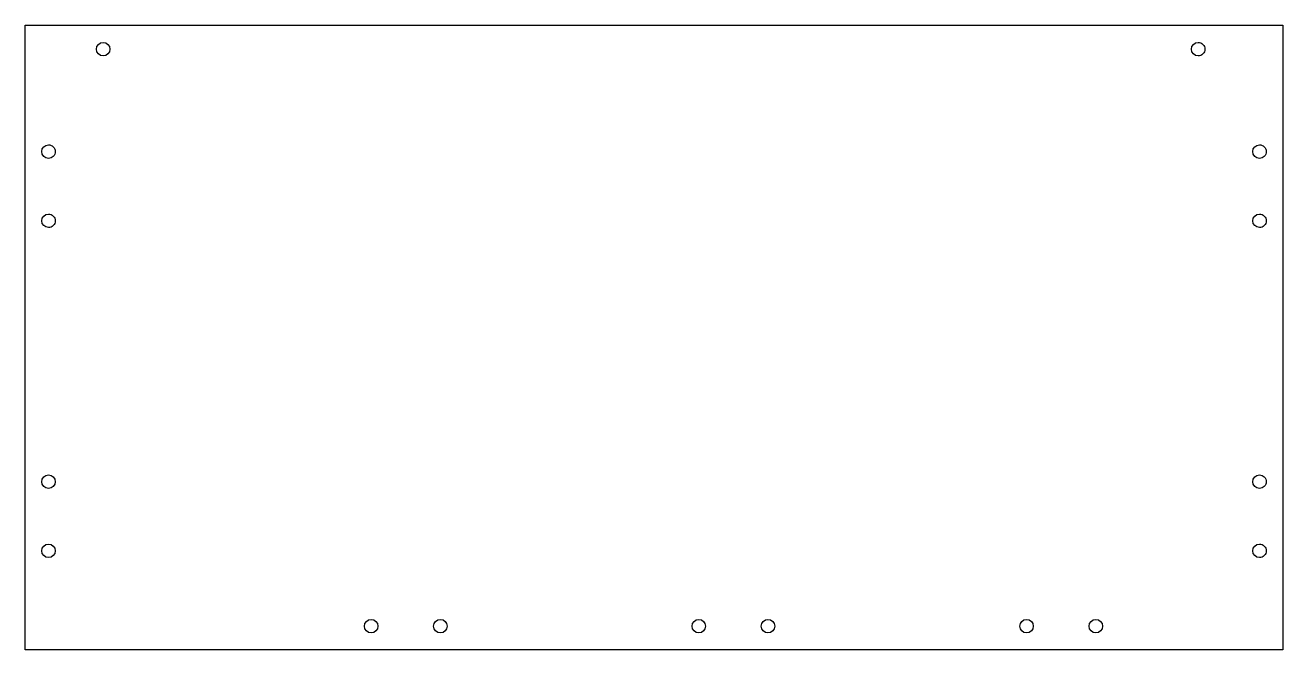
# Model space of a CAD drawing. Extents: x 0 to 384, y 0 to 191.
import ezdxf

# ---------------------------------------------------------------- set-up
doc = ezdxf.new("R2010")
doc.units = 0
doc.layers.get('0').update_dxf_attribs({"linetype": 'CONTINUOUS'})

msp = doc.modelspace()

# ---------------------------------------------------------------- linework, layer by layer
at = {"color": 7}
msp.add_lwpolyline([(0.132292, 0.132298), (0.132292, 190.879868), (383.897859, 190.879868), (383.897859, 0.132298), (1.689481, 0.132351)], close=True, dxfattribs=at)
for points in [[(21.874147, 183.547089), (21.874148, 184.68421), (22.795965, 185.606027), (23.933086, 185.606027)], [(23.933086, 185.606027), (25.070206, 185.606027), (25.992023, 184.68421), (25.992024, 183.547089)], [(355.988127, 183.547089), (355.988127, 184.684205), (356.909935, 185.606021), (358.047062, 185.606027)], [(358.047062, 185.606027), (358.593135, 185.606032), (359.116825, 185.389111), (359.502958, 185.002983)], [(359.502958, 185.002983), (359.889091, 184.616858), (360.106023, 184.093158), (360.106023, 183.547089)], [(23.933086, 181.488152), (22.795965, 181.488152), (21.874148, 182.409971), (21.874147, 183.547089)], [(25.992024, 183.547089), (25.992023, 182.409971), (25.070206, 181.488152), (23.933086, 181.488152)], [(358.047062, 181.488152), (356.909935, 181.48816), (355.988127, 182.409976), (355.988127, 183.547089)], [(359.502958, 182.091196), (359.116825, 181.705071), (358.593135, 181.488147), (358.047062, 181.488152)], [(360.106023, 183.547089), (360.106023, 183.001024), (359.889091, 182.477323), (359.502958, 182.091196)], [(5.206145, 152.266092), (5.206146, 153.403213), (6.127964, 154.32503), (7.265084, 154.32503)], [(7.265084, 154.32503), (7.811148, 154.32503), (8.334848, 154.108108), (8.720974, 153.721983)], [(8.720974, 153.721983), (9.107101, 153.335856), (9.324024, 152.812158), (9.324025, 152.266092)], [(374.706154, 152.266092), (374.706154, 153.403208), (375.627963, 154.325024), (376.765062, 154.32503)], [(376.765062, 154.32503), (377.311136, 154.325035), (377.834826, 154.108114), (378.220959, 153.721986)], [(378.220959, 153.721986), (378.607092, 153.335861), (378.824024, 152.812158), (378.824024, 152.266092)], [(7.265084, 150.207153), (6.127964, 150.207155), (5.206146, 151.128972), (5.206145, 152.266092)], [(8.720974, 150.810204), (8.334848, 150.424077), (7.811148, 150.207153), (7.265084, 150.207153)], [(9.324025, 152.266092), (9.324024, 151.720027), (9.107101, 151.196329), (8.720974, 150.810204)], [(376.765062, 150.207153), (375.627963, 150.207163), (374.706154, 151.128977), (374.706154, 152.266092)], [(378.220959, 150.810199), (377.834826, 150.424071), (377.311136, 150.20715), (376.765062, 150.207153)], [(378.824024, 152.266092), (378.824024, 151.720027), (378.607092, 151.196324), (378.220959, 150.810199)], [(5.206145, 131.146088), (5.206146, 132.283209), (6.127964, 133.205025), (7.265084, 133.205028)], [(7.265084, 129.087151), (6.127964, 129.087151), (5.206146, 130.008967), (5.206145, 131.146088)], [(7.265084, 133.205028), (7.811148, 133.205028), (8.334848, 132.988104), (8.720974, 132.601979)], [(8.720974, 132.601979), (9.107101, 132.215854), (9.324024, 131.692153), (9.324025, 131.146088)], [(9.324025, 131.146088), (9.324024, 130.600025), (9.107101, 130.076324), (8.720974, 129.690197)], [(374.706154, 131.146088), (374.706154, 132.283203), (375.627963, 133.20502), (376.765062, 133.205028)], [(376.765062, 129.087151), (375.627963, 129.087158), (374.706154, 130.008975), (374.706154, 131.146088)], [(376.765062, 133.205028), (377.311136, 133.20503), (377.834826, 132.988109), (378.220959, 132.601981)], [(378.220959, 132.601981), (378.607092, 132.215856), (378.824024, 131.692156), (378.824024, 131.146088)], [(378.824024, 131.146088), (378.824024, 130.600022), (378.607092, 130.076322), (378.220959, 129.690194)], [(8.720974, 129.690197), (8.334848, 129.304074), (7.811148, 129.087151), (7.265084, 129.087151)], [(378.220959, 129.690194), (377.834826, 129.304069), (377.311136, 129.087148), (376.765062, 129.087151)], [(5.206145, 51.479091), (5.206146, 52.616209), (6.127964, 53.538028), (7.265084, 53.538028)], [(7.265084, 49.420151), (6.127964, 49.420151), (5.206146, 50.34197), (5.206145, 51.479091)], [(7.265084, 53.538028), (8.402204, 53.538028), (9.324022, 52.616209), (9.324022, 51.479091)], [(9.324022, 51.479091), (9.324022, 50.34197), (8.402204, 49.420151), (7.265084, 49.420151)], [(374.706154, 51.479091), (374.706154, 52.616204), (375.627963, 53.53802), (376.765062, 53.538028)], [(376.765062, 49.420151), (375.627963, 49.420159), (374.706154, 50.341975), (374.706154, 51.479091)], [(376.765062, 53.538028), (377.311136, 53.538031), (377.834826, 53.32111), (378.220959, 52.934985)], [(378.220959, 50.023197), (377.834826, 49.63707), (377.311136, 49.420148), (376.765062, 49.420151)], [(378.220959, 52.934985), (378.607092, 52.548857), (378.824024, 52.025157), (378.824024, 51.479091)], [(378.824024, 51.479091), (378.824024, 50.933023), (378.607092, 50.409322), (378.220959, 50.023197)], [(5.206145, 30.359091), (5.206146, 31.496218), (6.127964, 32.418026), (7.265084, 32.418026)], [(7.265084, 32.418026), (8.402204, 32.418026), (9.324022, 31.496218), (9.324022, 30.359091)], [(374.706154, 30.359091), (374.706154, 31.496191), (375.627963, 32.418018), (376.765062, 32.418026)], [(376.765062, 32.418026), (377.311136, 32.418031), (377.834826, 32.201121), (378.220959, 31.814988)], [(378.220959, 31.814988), (378.607092, 31.428855), (378.824024, 30.905165), (378.824024, 30.359091)], [(7.265084, 28.300157), (6.127964, 28.300157), (5.206146, 29.221965), (5.206145, 30.359091)], [(9.324022, 30.359091), (9.324022, 29.221965), (8.402204, 28.300157), (7.265084, 28.300157)], [(376.765062, 28.300157), (375.627963, 28.300157), (374.706154, 29.221965), (374.706154, 30.359091)], [(378.220959, 28.903195), (377.834826, 28.517062), (377.311136, 28.300157), (376.765062, 28.300157)], [(378.824024, 30.359091), (378.824024, 29.813018), (378.607092, 29.289328), (378.220959, 28.903195)], [(103.662146, 7.36508), (103.662146, 8.502206), (104.583965, 9.424041), (105.721083, 9.424041)], [(105.721083, 9.424041), (106.858204, 9.424041), (107.780023, 8.502206), (107.780023, 7.36508)], [(124.782151, 7.36508), (124.782151, 8.502206), (125.703967, 9.424041), (126.841088, 9.424041)], [(126.841088, 9.424041), (127.978209, 9.424041), (128.900025, 8.502206), (128.900025, 7.36508)], [(203.617787, 7.36508), (203.617787, 8.502206), (204.539606, 9.424041), (205.676724, 9.424041)], [(205.676724, 9.424041), (206.813845, 9.424041), (207.735664, 8.502206), (207.735664, 7.36508)], [(224.737792, 7.36508), (224.737792, 8.502206), (225.659608, 9.424041), (226.796729, 9.424041)], [(226.796729, 9.424041), (227.93385, 9.424041), (228.855666, 8.502206), (228.855666, 7.36508)], [(303.642802, 7.36508), (303.642802, 8.502206), (304.56461, 9.424041), (305.701736, 9.424041)], [(305.701736, 9.424041), (306.838862, 9.424041), (307.760671, 8.502206), (307.760671, 7.36508)], [(324.762796, 7.36508), (324.762796, 8.502206), (325.684631, 9.424041), (326.821757, 9.424041)], [(326.821757, 9.424041), (327.958857, 9.424041), (328.880691, 8.502206), (328.880691, 7.36508)], [(105.721083, 5.306145), (104.583965, 5.306145), (103.662146, 6.22798), (103.662146, 7.36508)], [(107.780023, 7.36508), (107.780023, 6.22798), (106.858204, 5.306145), (105.721083, 5.306145)], [(126.841088, 5.306145), (125.703967, 5.306145), (124.782151, 6.22798), (124.782151, 7.36508)], [(128.900025, 7.36508), (128.900025, 6.22798), (127.978209, 5.306145), (126.841088, 5.306145)], [(205.676724, 5.306145), (204.539606, 5.306145), (203.617787, 6.22798), (203.617787, 7.36508)], [(207.735664, 7.36508), (207.735664, 6.22798), (206.813845, 5.306145), (205.676724, 5.306145)], [(226.796729, 5.306145), (225.659608, 5.306145), (224.737792, 6.22798), (224.737792, 7.36508)], [(228.855666, 7.36508), (228.855666, 6.22798), (227.93385, 5.306145), (226.796729, 5.306145)], [(305.701736, 5.306145), (304.56461, 5.306145), (303.642802, 6.22798), (303.642802, 7.36508)], [(307.760671, 7.36508), (307.760671, 6.22798), (306.838862, 5.306145), (305.701736, 5.306145)], [(326.821757, 5.306145), (325.684631, 5.306145), (324.762796, 6.22798), (324.762796, 7.36508)], [(328.880691, 7.36508), (328.880691, 6.22798), (327.958857, 5.306145), (326.821757, 5.306145)]]:
    msp.add_open_spline(points, degree=3, dxfattribs=at)

doc.saveas('drawing.dxf')
